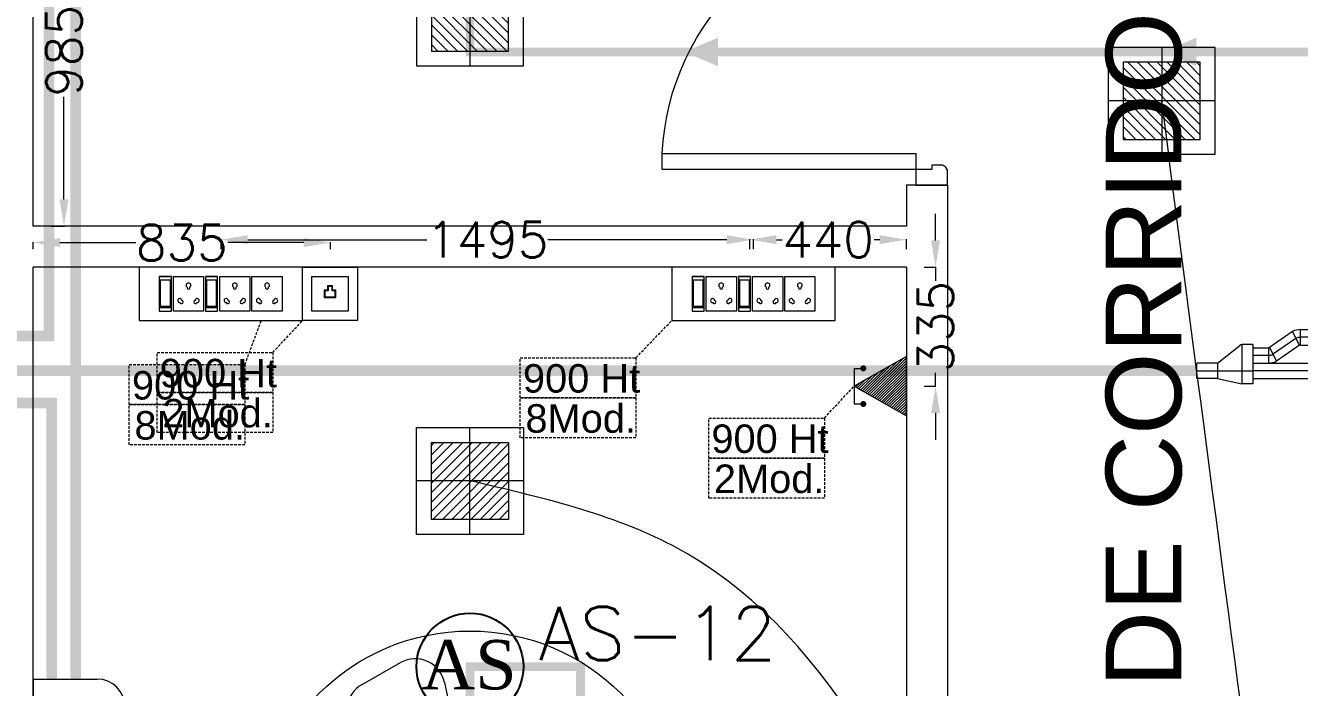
# Model space of a CAD drawing. Extents: x 3505867 to 4040009, y -660366 to -590408.
# Drawn here: x 3528217 to 3531795, y -601061 to -599202 of the extents above; entities that cross this region are included whole.
import ezdxf
from ezdxf.enums import TextEntityAlignment as Align

# ---------------------------------------------------------------- set-up
doc = ezdxf.new("R2010")
doc.units = 0
doc.header["$LTSCALE"] = 6
doc.header["$MEASUREMENT"] = 0
for name, pattern in [('1', [0]), ('CONTINU', [0]), ('DASHED2', [0.375, 0.25, -0.125])]:
    doc.linetypes.add(name, pattern=pattern)
doc.layers.get('0').update_dxf_attribs({"linetype": 'CONTINUOUS', "lineweight": 0})
doc.layers.get('Defpoints').update_dxf_attribs({"linetype": 'CONTINUOUS', "lineweight": 0})
for name, color, linetype, lineweight in [('1Y-JOINT', 1, 'CONTINUOUS', 0), ('24W RAW POWER', 1, 'CONTINUOUS', 0), ('24W UPS POWER LIGHT', 5, 'CONTINUOUS', 0), ('AC CKT-8', 110, 'CONTINUOUS', 0), ('DIM', 7, 'CONTINUOUS', 0), ('DOOR', 44, 'CONTINUOUS', 0), ('ELE- DBS', 1, 'CONTINUOUS', 0), ('ELE-1200MM CEILINGFAN', 6, 'CONTINUOUS', 0), ('ELE-24W EMERGENCY  LED LIGHT', 5, 'CONTINUOUS', 0), ('ELE-24W LED LIGHT', 1, 'CONTINUOUS', 0), ('ELE-2NOS OF 6-16 RAW POWER SOCKET', 1, 'CONTINUOUS', 0), ('ELE-3NOS 6-16A POWER SOCKET', 5, 'CONTINUOUS', 0), ('ELE-8M 6-16A UPS SOCKET', 223, 'CONTINUOUS', 0), ('ELE-CABLE TRAY', 31, 'CONTINUOUS', 0), ('ELE-TEL POINT', 4, 'CONTINUOUS', 0), ('ELE. 2N0S OF 6-16 UPS SOCKETS', 191, 'CONTINUOUS', 0), ('ELE. DB', 1, 'CONTINUOUS', 0), ('ELE.LAN POINT', 3, 'CONTINUOUS', 0), ('FA-ABOVE SMOKE DETECTOR', 6, 'CONTINUOUS', 25), ('FA-FIRE TEXT', 7, 'CONTINUOUS', 0), ('HTL-COPPER PIPE', 6, 'CONTINUOUS', 0), ('HVAC_HI_WALL_1TR', 1, 'CONTINUOUS', 0), ('LV.CC CEMARA', 66, 'CONTINUOUS', 0), ('M HVAC HIGH WALL UNIT', 3, 'CONTINUOUS', 0), ('M-VRF- CKT', 5, 'CONTINUOUS', 0), ('MEP_HVAC_DRAIN_PIPE', 7, 'CONTINUOUS', 0), ('MEP_HVAC_VRF_COPPER_PIPE', 6, 'CONTINUOUS', 0), ('TEXT', 5, 'CONTINUOUS', 0), ('vrf', 6, 'CONTINUOUS', 0), ('WALL', 10, 'CONTINUOUS', 0)]:
    doc.layers.add(name, color=color, linetype=linetype, lineweight=lineweight)
doc.layers.add('CFT_LOOPING', color=7, linetype='1', lineweight=0, true_color=0xd6d600)
doc.layers.add('ELE-LIGHTING WIRING', color=7, linetype='CONTINUOUS', lineweight=0, true_color=0x63d7b6)
doc.layers.add('FA-LOOPING', color=200, linetype='CONTINUOUS')
doc.styles.add('ARIAL', font='arial.ttf')
doc.styles.add('PDF Times New Roman', font='times.ttf')
doc.styles.add('ROMANS', font='romans.shx')
doc.styles.get("Standard").update_dxf_attribs({"font": 'SIMPLEX'})
doc.dimstyles.new('AEPL1', dxfattribs={"dimtxt": 100, "dimasz": 75, "dimexe": 1.25, "dimexo": 50, "dimtad": 0, "dimdec": 0, "dimtxsty": 'ROMANS', "dimcen": 2.5, "dimclrd": 7, "dimclre": 7, "dimadec": 0, "dimazin": 0, "dimtfac": 1, "dimtdec": 0, "dimtmove": 0, "dimatfit": 3, "dimfxl": 1, "dimlwd": 0, "dimlwe": 0, "dimarcsym": 0})

# ---------------------------------------------------------------- blocks, each defined once
blk = doc.blocks.new('Z$W@#1841')
at = {"layer": 'DOOR'}
blk.add_lwpolyline([(482.4958492562516, 633.1520239433992), (482.4958492562516, -167.4081328623782), (532.9958492040975, -167.4081328623782), (532.9958492040975, 633.1520239433992)], close=True, dxfattribs=at)
for points in [[(-254.0643076240316, -217.9081328102244), (-267.56430760168, -217.9081328102244), (-267.56430760168, -167.4081328623784), (-317.2842284537333, -167.4081328623784), (-317.2842284537333, -267.4081327133668), (-267.56430760168, -267.4081327133668), (-267.56430760168, -265.1581327170921, 0.4142135623730951), (-256.3143076203064, -253.9081327357186), (-254.0643076240317, -253.9081327357186)], [(519.4958492264492, -217.9081328102242), (532.9958492040975, -217.9081328102242), (532.9958492040975, -167.4081328623782), (582.7157700561507, -167.4081328623782), (582.7157700561507, -267.4081327133666), (532.9958492040975, -267.4081327133666), (532.9958492040975, -265.1581327170919, -0.4142135623730951), (521.7458492227239, -253.9081327357184), (519.4958492264492, -253.9081327357184)]]:
    blk.add_lwpolyline(points, format="xyb", close=True, dxfattribs=at)
at = {"layer": 'DOOR', "color": 145}
blk.add_arc((518.3991009487806, -152.1393686359187), 786.1117062741538, 92.61772036991374, 181.1129344054778, dxfattribs=at)
blk = doc.blocks.new('CIVIL IVF')
at = {"layer": 'WALL', "color": 8, "linetype": 'ByBlock'}
for p, q in [((-15555.0166588258, 14172.67209221423), (-15555, 17415.17209221376)), ((-13102.84483534331, 14287.67209221423), (-13102.84483534331, 14172.67209221423)), ((-12987.84483534284, 14287.67209221423), (-13102.84483534284, 14287.67209221423)), ((-12987.84483534331, 14287.67209221423), (-12987.84483534331, 11730.17232276779)), ((-13102.84483534331, 14172.67209221423), (-15555.0166588258, 14172.67209221423)), ((-15555.03011209238, 11450.17151167896), (-15555.0172393606, 14057.67209221469)), ((-13102.84483534331, 14057.67209221469), (-15555.0172393606, 14057.67209221469)), ((-13102.84483534331, 14057.67209221469), (-13102.84483534331, 11730.17232276779))]:
    blk.add_line(p, q, dxfattribs=at)
at = {"layer": 'DOOR', "color": 8, "linetype": 'Continuous', "xscale": -0.8888888889923692, "yscale": 0.8888888889923692, "zscale": 0.8888888888759539, "rotation": 89.99999999999977}
blk.add_blockref('Z$W@#1841', (-13225.54095370416, 14805.64166645426), dxfattribs=at)
at = {"layer": 'DIM', "color": 8, "style": 'ARIAL'}
blk.add_text('1200 WIDE CORRIDOR', height=212.5, rotation=90, dxfattribs=at).set_placement((-12266.77096052142, 13380.2199477168), align=Align.BOTTOM_CENTER)
blk = doc.blocks.new('543WYH')
at = {"layer": 'ELE-2NOS OF 6-16 RAW POWER SOCKET', "color": 30, "linetype": 'ByBlock', "lineweight": 0}
for p, q in [((-123.5217769169249, -56.96345380821731), (-123.5217769169249, -90.77214946039021)), ((-26.47829865571111, -56.96345380821731), (-123.5217769169249, -56.96345380821731)), ((-26.47829865571111, -56.96345380821731), (-123.5217769169249, -56.96345380821731)), ((-112.9565595253371, -59.78084511263296), (-112.9565595253371, -87.95475815609097)), ((-37.04351604729891, -59.78084511263296), (-112.9565595253371, -59.78084511263296)), ((-109.5756899602711, -59.78084511263296), (-109.5756899602711, -87.95475815609097)), ((-37.04351604729891, -87.95475815609097), (-37.04351604729891, -59.78084511263296)), ((-26.47829865571111, -56.96345380821731), (-26.47829865571111, -90.77214946039021)), ((-26.47829865571111, -90.77214946039021), (-26.47829865571111, -56.96345380821731)), ((-123.5217769169249, -90.77214946039021), (-26.47829865571111, -90.77214946039021)), ((-123.5217769169249, -96.40693206898868), (-26.47829865571111, -96.40693206898868)), ((-123.5217769169249, -181.4217434299644), (-123.5217769169249, -96.40693206898868)), ((-112.9565595253371, -87.95475815609097), (-37.04351604729891, -87.95475815609097)), ((-26.47829865571111, -96.40693206898868), (-26.47829865571111, -181.4217434299644)), ((-26.47829865571111, -181.4217434299644), (-123.5217769169249, -181.4217434299644)), ((-123.5217769169249, -187.0565260385629), (-123.5217769169249, -220.8652216907358)), ((-26.47829865571111, -187.0565260385629), (-123.5217769169249, -187.0565260385629)), ((-26.47829865571111, -187.0565260385629), (-123.5217769169249, -187.0565260385629)), ((-112.9565595253371, -189.8739173429785), (-112.9565595253371, -218.047830386553)), ((-37.04351604729891, -189.8739173429785), (-112.9565595253371, -189.8739173429785)), ((-109.5756899602711, -189.8739173429785), (-109.5756899602711, -218.047830386553)), ((-37.04351604729891, -218.047830386553), (-37.04351604729891, -189.8739173429785)), ((-26.47829865571111, -187.0565260385629), (-26.47829865571111, -220.8652216907358)), ((-26.47829865571111, -220.8652216907358), (-26.47829865571111, -187.0565260385629)), ((-123.5217769169249, -220.8652216907358), (-26.47829865571111, -220.8652216907358)), ((-123.5217769169249, -311.5148156604264), (-123.5217769169249, -226.5000042994507)), ((-123.5217769169249, -226.5000042994507), (-26.47829865571111, -226.5000042994507)), ((-112.9565595253371, -218.047830386553), (-37.04351604729891, -218.047830386553)), ((-26.47829865571111, -226.5000042994507), (-26.47829865571111, -311.5148156604264)), ((-26.47829865571111, -311.5148156604264), (-123.5217769169249, -311.5148156604264)), ((-123.5217769169249, -402.164409630117), (-123.5217769169249, -317.1495982691413)), ((-123.5217769169249, -317.1495982691413), (-26.47829865571111, -317.1495982691413)), ((-26.47829865571111, -317.1495982691413), (-26.47829865571111, -402.164409630117)), ((-26.47829865571111, -402.164409630117), (-123.5217769169249, -402.164409630117))]:
    blk.add_line(p, q, dxfattribs=at)
blk.add_lwpolyline([(-150.0000377865508, -4.299450665712357e-06), (-150.0000377865508, -459.1278591387672), (-3.778655081987381e-05, -459.1278591387672), (-3.778655081987381e-05, -4.299450665712357e-06)], close=True, dxfattribs=at)
for centre, radius, start, end in [((-97.86541882064193, -119.1818274246762), 4.600757324911249, 112.6838099348948, 345.0951366623098), ((-93.9430803344585, -114.6872336358065), 5.702069884254543, 275.2689128867673, 182.510033704047), ((-57.6623558755964, -138.914337749593), 4.216839631109748, 71.40311952469378, 288.5968804753062), ((-51.0442146747373, -138.914337749593), 6.616767067349747, 217.1583653105455, 142.8416346886511), ((-97.86541882064193, -158.6468480741605), 4.600757324911249, 14.90486333769024, 247.3161900656643), ((-93.9430803344585, -163.141441863263), 5.702069884254543, 177.489966295953, 84.73108711323273), ((-97.86541882064193, -249.2748996550217), 4.600757324911249, 112.6838099348948, 345.0951366609087), ((-93.9430803344585, -244.780305866152), 5.702069884254543, 275.2689128867673, 182.5100337052157), ((-97.86541882064193, -288.7399203048553), 4.600757324911249, 14.90486333909126, 247.3161900651052), ((-57.6623558755964, -269.0074099799385), 4.216839631109748, 71.40311952469378, 288.5968804753062), ((-51.0442146747373, -269.0074099799385), 6.616767067349747, 217.1583653105455, 142.8416346894545), ((-93.9430803344585, -293.234514093725), 5.702069884254543, 177.4899662947843, 84.73108711323273), ((-97.86541882064193, -339.9244936248288), 4.600757324911249, 112.6838099343357, 345.0951366623098), ((-93.9430803344585, -335.4298998358427), 5.702069884254543, 275.2689128867673, 182.5100337052157), ((-57.6623558755964, -359.6570039496291), 4.216839631109748, 71.40311952469378, 288.5968804753062), ((-51.0442146747373, -359.6570039496291), 6.616767067349747, 217.1583653105455, 142.8416346894545), ((-97.86541882064193, -379.3895142744295), 4.600757324911249, 14.90486333769024, 247.3161900656643), ((-93.9430803344585, -383.8841080634156), 5.702069884254543, 177.4899662947843, 84.73108711323273)]:
    blk.add_arc(centre, radius, start, end, dxfattribs=at)
blk = doc.blocks.new('543E')
at = {"layer": 'ELE. 2N0S OF 6-16 UPS SOCKETS', "color": 72, "linetype": 'ByBlock', "lineweight": 0}
for p, q in [((-123.5217769159935, -56.96349896851461), (-123.5217769159935, -90.77219462010544)), ((-26.47829865524545, -56.96349896851461), (-123.5217769159935, -56.96349896851461)), ((-26.47829865524545, -56.96349896851461), (-123.5217769159935, -56.96349896851461)), ((-112.9565595248714, -59.78089027281385), (-112.9565595248714, -87.9548033158062)), ((-37.04351604636759, -59.78089027281385), (-112.9565595248714, -59.78089027281385)), ((-109.5756899598055, -59.78089027281385), (-109.5756899598055, -87.9548033158062)), ((-37.04351604636759, -87.9548033158062), (-37.04351604636759, -59.78089027281385)), ((-26.47829865524545, -56.96349896851461), (-26.47829865524545, -90.77219462010544)), ((-26.47829865524545, -90.77219462010544), (-26.47829865524545, -56.96349896851461)), ((-123.5217769159935, -90.77219462010544), (-26.47829865524545, -90.77219462010544)), ((-123.5217769159935, -96.40697722870391), (-26.47829865524545, -96.40697722870391)), ((-123.5217769159935, -181.4217885899125), (-123.5217769159935, -96.40697722870391)), ((-112.9565595248714, -87.9548033158062), (-37.04351604636759, -87.9548033158062)), ((-26.47829865524545, -96.40697722870391), (-26.47829865524545, -181.4217885899125)), ((-26.47829865524545, -181.4217885899125), (-123.5217769159935, -181.4217885899125)), ((-123.5217769159935, -187.0565711985109), (-123.5217769159935, -220.8652668508003)), ((-26.47829865524545, -187.0565711985109), (-123.5217769159935, -187.0565711985109)), ((-26.47829865524545, -187.0565711985109), (-123.5217769159935, -187.0565711985109)), ((-112.9565595248714, -189.8739625028102), (-112.9565595248714, -218.047875546501)), ((-37.04351604636759, -189.8739625028102), (-112.9565595248714, -189.8739625028102)), ((-109.5756899598055, -189.8739625028102), (-109.5756899598055, -218.047875546501)), ((-37.04351604636759, -218.047875546501), (-37.04351604636759, -189.8739625028102)), ((-26.47829865524545, -187.0565711985109), (-26.47829865524545, -220.8652668508003)), ((-26.47829865524545, -220.8652668508003), (-26.47829865524545, -187.0565711985109)), ((-123.5217769159935, -220.8652668508003), (-26.47829865524545, -220.8652668508003)), ((-123.5217769159935, -311.5148608206073), (-123.5217769159935, -226.5000494593987)), ((-123.5217769159935, -226.5000494593987), (-26.47829865524545, -226.5000494593987)), ((-112.9565595248714, -218.047875546501), (-37.04351604636759, -218.047875546501)), ((-26.47829865524545, -226.5000494593987), (-26.47829865524545, -311.5148608206073)), ((-26.47829865524545, -311.5148608206073), (-123.5217769159935, -311.5148608206073)), ((-123.5217769159935, -402.1644547904143), (-123.5217769159935, -317.1496434292058)), ((-123.5217769159935, -317.1496434292058), (-26.47829865524545, -317.1496434292058)), ((-26.47829865524545, -317.1496434292058), (-26.47829865524545, -402.1644547904143)), ((-26.47829865524545, -402.1644547904143), (-123.5217769159935, -402.1644547904143))]:
    blk.add_line(p, q, dxfattribs=at)
blk.add_lwpolyline([(-150.0000377856195, -4.945939872413874e-05), (-150.0000377856195, -459.1279042988317), (-3.778561949729919e-05, -459.1279042988317), (-3.778561949729919e-05, -4.945939872413874e-05)], close=True, dxfattribs=at)
for centre, radius, start, end in [((-97.86541882017627, -119.1818725845078), 4.60075732491125, 112.683809928426, 345.0951366623096), ((-93.94308033399284, -114.6872787954053), 5.702069884254543, 275.2689128915341, 182.510033707553), ((-57.66235587513074, -138.9143829093082), 4.216839631109748, 71.40311952469379, 288.5968804753062), ((-51.04421467427164, -138.9143829093082), 6.616767067349747, 217.1583653161947, 142.8416346902578), ((-97.86541882017627, -158.6468932341086), 4.60075732491125, 14.90486333769031, 247.316190071574), ((-93.94308033399284, -163.1414870232111), 5.702069884254543, 177.4899662994587, 84.73108710846594), ((-97.86541882017627, -249.2749448152026), 4.60075732491125, 112.683809928426, 345.0951366623096), ((-93.94308033399284, -244.7803510261001), 5.702069884254543, 275.2689128915341, 182.510033707553), ((-97.86541882017627, -288.7399654648034), 4.60075732491125, 14.90486333769031, 247.3161900715739), ((-57.66235587513074, -269.007455140003), 4.216839631109748, 71.40311952469392, 288.5968804753061), ((-51.04421467427164, -269.007455140003), 6.616767067349747, 217.1583653097421, 142.841634690258), ((-93.94308033399284, -293.2345592539059), 5.702069884254543, 177.4899662924471, 84.73108710846597), ((-97.86541882017627, -339.9245387850096), 4.60075732491125, 112.6838099284261, 345.0951366623096), ((-93.94308033399284, -335.4299449959071), 5.702069884254543, 275.268912891534, 182.5100337075529), ((-57.66235587513074, -359.65704910981), 4.216839631109748, 71.40311952469392, 288.5968804753061), ((-51.04421467427164, -359.65704910981), 6.616767067349747, 217.1583653097421, 142.8416346838053), ((-97.86541882017627, -379.3895594346104), 4.60075732491125, 14.90486333769031, 247.3161900715739), ((-93.94308033399284, -383.8841532237129), 5.702069884254543, 177.4899662924471, 84.73108710846597)]:
    blk.add_arc(centre, radius, start, end, dxfattribs=at)
blk = doc.blocks.new('*D457')
at = {"layer": 'Defpoints', "color": 0, "linetype": 'ByBlock', "transparency": 16777216}
for p in [(20262.05013732193, 13899.61920967908), (20262.05013732193, 13822.50000000093), (20702.15516465669, 13822.50000000093)]:
    blk.add_point(p, dxfattribs=at)
at = {"layer": 'ELE-CABLE TRAY', "color": 7, "linetype": 'ByBlock', "lineweight": 0, "transparency": 16777216}
for p, q in [((20262.05013732193, 13872.50000000093), (20262.05013732193, 13900.86920967908)), ((20337.05013732193, 13899.61920967908), (20352.90622241789, 13899.61920967908)), ((20627.15516465669, 13899.61920967908), (20611.29907956074, 13899.61920967908)), ((20702.15516465669, 13872.50000000093), (20702.15516465669, 13900.86920967908))]:
    blk.add_line(p, q, dxfattribs=at)
at = {"layer": 'ELE-CABLE TRAY', "color": 7, "linetype": 'ByBlock', "transparency": 16777216}
for points in [[(20337.05013732193, 13912.11920967908), (20337.05013732193, 13887.11920967908), (20262.05013732193, 13899.61920967908)], [(20627.15516465669, 13887.11920967908), (20627.15516465669, 13912.11920967908), (20702.15516465669, 13899.61920967908)]]:
    blk.add_solid(points, dxfattribs=at)
at = {"layer": 'ELE-CABLE TRAY', "color": 0, "linetype": 'ByBlock', "transparency": 16777216, "insert": (20482.10265098931, 13899.61920967908), "char_height": 100, "attachment_point": 5, "style": 'ROMANS'}
blk.add_mtext('440', dxfattribs=at)
blk = doc.blocks.new('*D458')
at = {"layer": 'Defpoints', "color": 0, "linetype": 'ByBlock', "transparency": 16777216}
for p in [(18777.63978107413, 13899.61920967908), (18777.63978107413, 13822.50000000093), (20272.74884735048, 13822.50003336661)]:
    blk.add_point(p, dxfattribs=at)
at = {"layer": 'ELE-CABLE TRAY', "color": 7, "linetype": 'ByBlock', "lineweight": 0, "transparency": 16777216}
for p, q in [((18777.63978107413, 13872.50000000093), (18777.63978107413, 13900.86920967908)), ((18852.63978107413, 13899.61920967908), (19355.52169516469, 13899.61920967908)), ((20197.74884735048, 13899.61920967908), (19694.86693325992, 13899.61920967908)), ((20272.74884735048, 13872.50003336661), (20272.74884735048, 13900.86920967908))]:
    blk.add_line(p, q, dxfattribs=at)
at = {"layer": 'ELE-CABLE TRAY', "color": 7, "linetype": 'ByBlock', "transparency": 16777216}
for points in [[(18852.63978107413, 13912.11920967908), (18852.63978107413, 13887.11920967908), (18777.63978107413, 13899.61920967908)], [(20197.74884735048, 13887.11920967908), (20197.74884735048, 13912.11920967908), (20272.74884735048, 13899.61920967908)]]:
    blk.add_solid(points, dxfattribs=at)
at = {"layer": 'ELE-CABLE TRAY', "color": 0, "linetype": 'ByBlock', "transparency": 16777216, "insert": (19525.19431421231, 13899.61920967908), "char_height": 100, "attachment_point": 5, "style": 'ROMANS'}
blk.add_mtext('1495', dxfattribs=at)
blk = doc.blocks.new('*D459')
at = {"layer": 'Defpoints', "color": 0, "linetype": 'ByBlock', "transparency": 16777216}
for p in [(18249.98889411613, 14922.58333333349), (18336.25848602038, 14922.58333333349), (18249.9833411742, 13937.50000000047)]:
    blk.add_point(p, dxfattribs=at)
at = {"layer": 'ELE-CABLE TRAY', "color": 7, "linetype": 'ByBlock', "lineweight": 0, "transparency": 16777216}
for p, q in [((18299.98889411613, 14922.58333333349), (18337.50848602038, 14922.58333333349)), ((18336.25848602038, 14847.58333333349), (18336.25848602038, 14559.2380952384)), ((18336.25848602038, 14012.50000000047), (18336.25848602038, 14300.84523809555)), ((18299.9833411742, 13937.50000000047), (18337.50848602038, 13937.50000000047))]:
    blk.add_line(p, q, dxfattribs=at)
at = {"layer": 'ELE-CABLE TRAY', "color": 7, "linetype": 'ByBlock', "transparency": 16777216}
for points in [[(18348.75848602038, 14847.58333333349), (18323.75848602038, 14847.58333333349), (18336.25848602038, 14922.58333333349)], [(18323.75848602038, 14012.50000000047), (18348.75848602038, 14012.50000000047), (18336.25848602038, 13937.50000000047)]]:
    blk.add_solid(points, dxfattribs=at)
at = {"layer": 'ELE-CABLE TRAY', "color": 0, "linetype": 'ByBlock', "transparency": 16777216, "insert": (18336.25848602038, 14430.04166666698), "char_height": 100, "attachment_point": 5, "rotation": 90, "style": 'ROMANS'}
blk.add_mtext('985', dxfattribs=at)
blk = doc.blocks.new('24w led emeregency')
at = {"layer": 'ELE-24W EMERGENCY  LED LIGHT'}
h = blk.add_hatch(dxfattribs=at)
h.set_pattern_fill('ANSI31', scale=166.666666666665, style=0)
h.set_pattern_definition([(45, (0, 0), (-14.73139127471959, 14.7313912747196), [])])
h.paths.add_polyline_path([(-115.397401795839, -115.397401795839), (-115.397401795839, 115.397401795839), (115.397401795839, 115.397401795839), (115.397401795839, -115.397401795839)])
at = {"layer": 'ELE-24W EMERGENCY  LED LIGHT', "color": 5}
for p, q in [((0, 160), (0, -160)), ((-160, 0), (160, 0))]:
    blk.add_line(p, q, dxfattribs=at)
for points in [[(-160, -160), (-160, 160), (160, 160), (160, -160)], [(-115.397401795839, -115.397401795839), (-115.397401795839, 115.397401795839), (115.397401795839, 115.397401795839), (115.397401795839, -115.397401795839)]]:
    blk.add_lwpolyline(points, close=True, dxfattribs=at)
blk = doc.blocks.new('24w led light')
at = {"layer": 'ELE-24W LED LIGHT', "color": 1, "lineweight": 0}
for p, q in [((159.0000000012145, 158.9999999986694), (-159.9999999987274, 159.0000000012225)), ((-159.9999999987274, 159.0000000012225), (-160.0000000012806, -159.9999999987194)), ((-0.5000000012805742, -159.999999999996), (-0.4999999987274407, 158.999999999946)), ((158.9999999987194, -160.0000000012726), (159.0000000012145, 158.9999999986694)), ((114.5367849160933, 114.5367849143026), (-115.5367849143026, 114.5367849161594)), ((-115.5367849143026, 114.5367849161594), (-115.5367849161594, -115.5367849143526)), ((114.5367849144106, -91.7112528255815), (-91.71125282390676, 114.5367849159273)), ((114.5367849147007, -63.51536992577766), (-63.51536992410293, 114.5367849156952)), ((114.5367849149328, -35.31948702603185), (-35.31948702429909, 114.5367849155211)), ((114.5367849151069, -7.123604126228013), (-7.123604124495255, 114.536784915289)), ((114.536784915339, 21.07227877357582), (21.07227877536661, 114.5367849150569)), ((114.5367849155711, 49.26816167332163), (49.26816167511242, 114.5367849148248)), ((114.5367849158032, 77.46404457312546), (77.46404457497428, 114.5367849145927)), ((114.5367849160353, 105.6599274730454), (105.6599274747201, 114.5367849143606)), ((114.5367849142945, -115.5367849162094), (114.5367849160933, 114.5367849143026)), ((110.1664341049445, -115.5367849160353), (-115.5367849143606, 110.1664341068094)), ((81.97055120514068, -115.5367849159193), (-115.5367849145927, 81.97055120700553)), ((53.77466830533685, -115.5367849157452), (-115.5367849147668, 53.77466830725971)), ((25.57878540547499, -115.536784915397), (-115.5367849150569, 25.57878540745588)), ((-160.000000000004, -0.4999999987194258), (158.999999999996, -0.5000000012725593)), ((-2.617097494328851, -115.5367849151649), (-115.536784915231, -2.617097492464012)), ((-30.81298039413269, -115.5367849150489), (-115.5367849154631, -30.81298039220982)), ((-59.00886329393652, -115.5367849148168), (-115.5367849156952, -59.00886329212971)), ((-87.20474619374036, -115.5367849144686), (-115.5367849159273, -87.20474619181749)), ((-115.4006290935442, -115.5367849142945), (-115.5367849161594, -115.4006290915633)), ((-115.5367849161594, -115.5367849143526), (114.5367849142945, -115.5367849162094)), ((-160.0000000012806, -159.9999999987194), (158.9999999987194, -160.0000000012726))]:
    blk.add_line(p, q, dxfattribs=at)
blk = doc.blocks.new('A$C07FB25EA')
at = {"layer": 'ELE-1200MM CEILINGFAN', "color": 3}
for p, q in [((6.532776267500593, 13.36735990063607), (9.466628320107704, 11.64112324596863)), ((0.2555713899018883, 2.637343919337582), (3.168330920685548, 12.07415516399124)), ((9.838218455632159, 7.943537505430868), (2.358767898105725, 1.207109641702118)), ((-11.7984145034352, 4.548378357842012), (-2.224771563924151, 1.439198100535577)), ((-14.84286138923198, -1.026129745423532), (-14.81482261964993, 2.37777899041248)), ((-2.411792527615034, -1.097340643536882), (-12.04069056159642, -3.293222517087997)), ((2.156221137716784, -1.540003275806157), (8.872359640910874, -8.780932646906876)), ((1.960196047803038, -12.49191586327652), (-0.1339963341779367, -2.646307742243152)), ((8.31008512173139, -12.34123015521618), (5.348194299542229, -14.01890223638475))]:
    blk.add_line(p, q, dxfattribs=at)
at = {"layer": 'ELE-1200MM CEILINGFAN', "color": 5, "ltscale": 10}
blk.add_circle((0, 0), 16.44920765180997, dxfattribs=at)
at = {"layer": 'ELE-1200MM CEILINGFAN', "color": 3}
for radius in [2.649698036423876, 1.57768634052507]:
    blk.add_circle((0, 0), radius, dxfattribs=at)
for centre, radius, start, end in [((5.364932230608247, 11.38253260855709), 2.302911, 59.52805232013018, 162.5228544712673), ((8.29878428322263, 9.656295953875087), 2.302911, 311.9493309576654, 59.52805232013018), ((-12.51198974412546, 2.358810032856127), 2.302911000000001, 71.9493309579858, 179.5280523201116), ((-12.54002851371843, -1.045098702990799), 2.302911000000001, 179.5280523201116, 282.5228544713182), ((7.175096283113817, -10.33743390556629), 2.302911000000001, 299.5280523201873, 42.52285447146621), ((4.213205460910103, -12.01510598673485), 2.302911000000001, 191.9493309577734, 299.5280523201873)]:
    blk.add_arc(centre, radius, start, end, dxfattribs=at)
blk = doc.blocks.new('WETRWER')
at = {"layer": 'ELE-LIGHTING WIRING', "color": 254, "linetype": 'ByBlock'}
blk.add_spline([(-2439.056693775114, 7245.322972845519), (-2682.034591234289, 8701.32380403881), (-5177.266042592935, 10403.49719721335), (-5847.819197481498, 12415.15666187403), (-6125.874615904875, 14524.70210376685, -3.56410889761029e-09)], degree=3, dxfattribs=at)
at = {"layer": 'ELE-LIGHTING WIRING', "linetype": 'ByBlock'}
blk.add_spline([(-6602.844835342839, 12051.14636341401), (-7499.512459662277, 13275.60302690638), (-8068.922417673282, 13457.67232320271, 2.764547168072462e-09)], degree=3, dxfattribs=at)
at = {"layer": '24W RAW POWER', "lineweight": 9, "xscale": -0.9404388715045132, "yscale": 0.9404388715045132, "zscale": 0.9404388715045132}
blk.add_blockref('24w led light', (-8068.922417673282, 13457.67232320271, 2.764547168072462e-09), dxfattribs=at)
at = {"layer": '24W UPS POWER LIGHT', "lineweight": 9, "xscale": -0.9375000000222322, "yscale": 0.9375000000222322, "zscale": 0.9375000000222322}
for p in [(-8068.468857060652, 14772.7016417894, -2.319212451648536e-09), (-6125.874615904875, 14524.70210376685, -3.56410889761029e-09)]:
    blk.add_blockref('24w led emeregency', p, dxfattribs=at)
at = {"layer": 'ELE-1200MM CEILINGFAN', "color": 7, "ltscale": 8, "xscale": 36.47592107175105, "yscale": 36.47592107175105, "zscale": 36.47592107175105, "rotation": 180}
blk.add_blockref('A$C07FB25EA', (-8068.452198237646, 12435.70210376696), dxfattribs=at)
blk = doc.blocks.new('tel')
at = {"layer": 'ELE-TEL POINT', "ltscale": 30}
h = blk.add_hatch(dxfattribs=at)
h.set_pattern_fill('ANSI31', color=4, scale=19.02538721664727, angle=1.842772815317326e-14, style=0)
h.set_pattern_definition([(45.00000000000005, (-98.62586017362776, 0.1843474022112787), (-42.71321250200187, 42.71321250200188), [])])
h.paths.add_polyline_path([(-98.62586017362776, 0.1843474022112787), (839.5717295827928, 1653.867201885411), (1777.769319346301, -3.322933307241316)])
at = {"layer": 'ELE-TEL POINT', "color": 4, "ltscale": 30}
for p, q in [((-98.62586017362776, 0.1843474022112787), (839.5717295827928, 1653.867201885411)), ((839.5717295827928, 1653.867201885411), (1777.769319346301, -3.322933307241316)), ((1777.769319346301, -3.322933307241316), (-98.62586017362776, 0.1843474022112787))]:
    blk.add_line(p, q, dxfattribs=at)
at = {"layer": 'ELE-TEL POINT', "color": 4, "ltscale": 12}
for p, q in [((275.5649257548229, 1648.43990473828), (275.0968232608537, 1398.005072778664)), ((1403.554303520788, 1646.331513375854), (1403.086201033906, 1395.896681418231))]:
    blk.add_line(p, q, dxfattribs=at)
at = {"layer": 'ELE-TEL POINT', "color": 4, "linetype": 'Continuous', "ltscale": 12}
blk.add_line((275.5649257548229, 1648.43990473828), (1403.554303520788, 1646.331513375854), dxfattribs=at)
at = {"layer": 'ELE-TEL POINT', "color": 4, "ltscale": 30, "const_width": 95.12693608323836}
for points in [[(227.467425296497, 1362.73256123067, 1), (322.5943613797333, 1362.73256123067, 1)], [(1355.45680306955, 1360.624169870459, 1), (1450.583739152786, 1360.624169870459, 1)]]:
    blk.add_lwpolyline(points, format="xyb", close=True, dxfattribs=at)
blk = doc.blocks.new('Voice')
at = {"layer": 'ELE.LAN POINT', "color": 6}
for points in [[(-0.0001435091835446656, -31.83524279187447), (127.8731920092255, -31.83524279191364), (127.8731920092255, 91.99998739433515), (-0.0001435091835446656, 91.99998739437433)], [(21.85946668858487, -9.975632593831826), (106.0135818114571, -9.975632593831826), (106.0135818114571, 70.14037719625334), (21.85946668858487, 70.14037719629252)], [(77.26763112169853, 21.4423185055611), (69.73059573140364, 21.4423185055611), (69.73059573140364, 11.69924630392988), (58.14245276861877, 11.69924630392988), (58.14245276861877, 21.4423185055611), (50.60541737832387, 21.4423185055611), (50.60541737832387, 38.72242609717381), (77.26763112169853, 38.72242609717381)], [(75.92159601097843, 22.78835361628119), (68.38456062068354, 22.78835361628119), (68.38456062068354, 13.04528141464998), (59.48848787933886, 13.04528141464998), (59.48848787933886, 22.78835361628119), (51.95145248904397, 22.78835361628119), (51.95145248904397, 37.37639098645371), (75.92159601097843, 37.37639098645371)]]:
    blk.add_lwpolyline(points, close=True, dxfattribs=at)
blk = doc.blocks.new('*D305')
at = {"layer": 'Defpoints', "color": 0, "linetype": 'ByBlock', "transparency": 16777216}
for p in [(-8460.350639330938, 14126.59792068862), (-9295.017239360388, 14057.67209221474), (-8460.350639330938, 14057.67209221474)]:
    blk.add_point(p, dxfattribs=at)
at = {"layer": 'ELE-CABLE TRAY', "color": 7, "linetype": 'ByBlock', "lineweight": 0, "transparency": 16777216}
for p, q in [((-9295.017239360388, 14107.67209221474), (-9295.017239360388, 14127.84792068862)), ((-9220.017239360388, 14126.59792068862), (-9006.880367917092, 14126.59792068862)), ((-8535.350639330938, 14126.59792068862), (-8748.487510774234, 14126.59792068862)), ((-8460.350639330938, 14107.67209221474), (-8460.350639330938, 14127.84792068862))]:
    blk.add_line(p, q, dxfattribs=at)
at = {"layer": 'ELE-CABLE TRAY', "color": 7, "linetype": 'ByBlock', "transparency": 16777216}
for points in [[(-9220.017239360388, 14139.09792068862), (-9220.017239360388, 14114.09792068862), (-9295.017239360388, 14126.59792068862)], [(-8535.350639330938, 14114.09792068862), (-8535.350639330938, 14139.09792068862), (-8460.350639330938, 14126.59792068862)]]:
    blk.add_solid(points, dxfattribs=at)
at = {"layer": 'ELE-CABLE TRAY', "color": 0, "linetype": 'ByBlock', "transparency": 16777216, "insert": (-8877.683939345663, 14126.59792068862), "char_height": 100, "attachment_point": 5, "style": 'ROMANS'}
blk.add_mtext('835', dxfattribs=at)
blk = doc.blocks.new('*D306')
at = {"layer": 'Defpoints', "color": 0, "linetype": 'ByBlock', "transparency": 16777216}
for p in [(-6842.844835343089, 14057.67209221474), (-6761.084005695551, 14057.67209221474), (-6842.862074658058, 13723.08577187539)]:
    blk.add_point(p, dxfattribs=at)
at = {"layer": 'ELE-CABLE TRAY', "color": 7, "linetype": 'ByBlock', "lineweight": 0, "transparency": 16777216}
for p, q in [((-6761.084005695551, 14132.67209221474), (-6761.084005695551, 14207.67209221474)), ((-6792.844835343089, 14057.67209221474), (-6759.834005695551, 14057.67209221474)), ((-6761.084005695551, 14057.67209221474), (-6761.084005695551, 14019.57536061649)), ((-6761.084005695551, 13723.08577187539), (-6761.084005695551, 13761.18250347364)), ((-6792.862074658058, 13723.08577187539), (-6759.834005695551, 13723.08577187539)), ((-6761.084005695551, 13648.08577187539), (-6761.084005695551, 13573.08577187539))]:
    blk.add_line(p, q, dxfattribs=at)
at = {"layer": 'ELE-CABLE TRAY', "color": 7, "linetype": 'ByBlock', "transparency": 16777216}
for points in [[(-6773.584005695551, 14132.67209221474), (-6748.584005695551, 14132.67209221474), (-6761.084005695551, 14057.67209221474)], [(-6748.584005695551, 13648.08577187539), (-6773.584005695551, 13648.08577187539), (-6761.084005695551, 13723.08577187539)]]:
    blk.add_solid(points, dxfattribs=at)
at = {"layer": 'ELE-CABLE TRAY', "color": 0, "linetype": 'ByBlock', "transparency": 16777216, "insert": (-6761.084005695551, 13890.37893204507), "char_height": 100, "attachment_point": 5, "rotation": 90, "style": 'ROMANS'}
blk.add_mtext('335', dxfattribs=at)
blk = doc.blocks.new('above smoke detector')
at = {"layer": 'FA-ABOVE SMOKE DETECTOR', "color": 7}
blk.add_circle((0, 0), 300, dxfattribs=at)
at = {"layer": 'FA-ABOVE SMOKE DETECTOR', "color": 53, "style": 'PDF Times New Roman'}
blk.add_text('AS', height=277.3765532474504, dxfattribs=at).set_placement((-273.6280592252228, -127.6668285339369))
blk = doc.blocks.new('DSFREWR')
at = {"layer": 'FA-LOOPING', "linetype": 'ByBlock', "const_width": 25}
for points in [[(-1499.520808413625, 16131.75403616205), (-4319.447740190197, 16131.75403616205), (-4319.447740190197, 14661.95187277731), (-8068.468857062981, 14661.95187277731), (-8068.468857062981, 16293.20164178952), (-10700.79089376749, 16293.20164178952), (-10700.79089376749, 15293.20187277847), (-13398.28480976075, 15293.20187277847), (-13398.28480976122, 16264.70187277813), (-15987.0297805653, 16264.70187277824)], [(-17185.0000000014, 11719.06319053692), (-8068.452198237181, 11719.06319053692), (-8068.452198237181, 12935.70210376696), (-7757.841663424857, 12935.70210376696), (-7757.841663424857, 11799.61871789291), (-3846.751025552396, 11799.61871789291), (-3846.751025552396, 9180.165941535728), (-12707.4500000095, 9180.172092213877), (-12707.4500000095, 9647.272094752174), (-18974.95996862231, 9647.272094752174)]]:
    blk.add_lwpolyline(points, dxfattribs=at)
at = {"layer": 'FA-LOOPING', "color": 200, "linetype": 'CONTINU'}
for points in [[(-7371.691758134868, 14661.95187277731, 80.354190735305, 0, 0), (-7466.533161874861, 14661.95187277731, 0, 0, 0)], [(-6028.421690397896, 14661.95187277731, 80.354190735305, 0, 0), (-6123.263094137888, 14661.95187277731, 0, 0, 0)]]:
    blk.add_lwpolyline(points, format="xyseb", dxfattribs=at)
at = {"layer": 'FA-ABOVE SMOKE DETECTOR', "xscale": 0.4999999999993358, "yscale": 0.4999999999993358, "zscale": 0.4999999999993358}
blk.add_blockref('above smoke detector', (-8068.452198237646, 12935.70210376696), dxfattribs=at)
at = {"layer": 'FA-FIRE TEXT', "color": 200, "linetype": 'CONTINU', "insert": (-7876.062961007934, 13103.8675561077), "char_height": 150, "width": 349.8378647597838, "attachment_point": 1, "style": 'ROMANS'}
blk.add_mtext('{\\C256;AS-12}', dxfattribs=at)
blk = doc.blocks.new('HI WALL SPLIT AC UNIT 1TR')
at = {"layer": 'M HVAC HIGH WALL UNIT', "color": 1, "lineweight": 5}
for p, q in [((1294404.320245413, -128751.9508093165), (1294404.320245413, -129680.9508093165)), ((1294404.320245413, -128751.9508093165), (1294583.570245413, -128751.9508093165)), ((1294662.320245413, -128830.7008093166), (1294662.320245413, -129602.2008093166)), ((1294404.320245413, -129680.9508093165), (1294583.570245413, -129680.9508093165))]:
    blk.add_line(p, q, dxfattribs=at)
at = {"layer": 'M HVAC HIGH WALL UNIT', "color": 8, "lineweight": 5}
for p, q in [((1294616.138504561, -128830.7008093166), (1294616.138504561, -129602.2008093166)), ((1294625.374786518, -128830.7008093166), (1294625.374786518, -129602.2008093166)), ((1294636.920263114, -128830.7008093166), (1294636.920263114, -129602.2008093166)), ((1294646.156627838, -128830.7008093166), (1294646.156627838, -129602.2008093166)), ((1294655.392992562, -128830.7008093166), (1294655.392992562, -129602.2008093166))]:
    blk.add_line(p, q, dxfattribs=at)
at = {"layer": 'M HVAC HIGH WALL UNIT', "color": 7, "lineweight": 5}
for p, q in [((1294742.711258557, -129039.8295077601), (1294673.555560595, -129117.425743708)), ((1294742.711258557, -129349.7037106835), (1294673.555560595, -129272.1074747357))]:
    blk.add_line(p, q, dxfattribs=at)
at = {"layer": 'M HVAC HIGH WALL UNIT', "color": 1, "lineweight": 5}
for centre, radius, start, end in [((1294583.570245413, -128830.7008093166), 78.75, 0, 90), ((1294583.570245413, -129602.2008093166), 78.7500000000291, 270, 0)]:
    blk.add_arc(centre, radius, start, end, dxfattribs=at)
at = {"layer": 'M HVAC HIGH WALL UNIT', "color": 7, "lineweight": 5}
for points in [[(1294760.918404835, -129058.7388262148), (1294724.50411228, -129020.9201893049), (1294856.167169286, -128930.5866300943)], [(1294760.918404835, -129330.7943922286), (1294724.50411228, -129368.6130291382), (1294856.167169286, -129458.9465883487)]]:
    blk.add_solid(points, dxfattribs=at)
blk = doc.blocks.new('Y-JOINT')
at = {"layer": '1Y-JOINT', "extrusion": (7.0061e-12, -6.61627518758e-05, 0.9999999978112452)}
for p, q in [((416463.059800534, -2628.477815438266, 0.0212501967036461), (416499.0623852817, -2628.477811628516, 0.0212501967034657)), ((416463.0598141798, -2757.431454850681, 0.0122218888698508), (416463.059800534, -2628.477815438266, 0.0212501967036461)), ((416499.0623989278, -2757.431451040931, 0.0122218888696703), (416499.0623852817, -2628.477811628516, 0.0212501967034657)), ((416579.1185597735, -2646.098353163921, 0.0200843726238366), (416499.0623852817, -2628.477811628516, 0.0212501967034657)), ((416463.0598023985, -2646.098365446611, 0.0200843726229758), (416247.0802495824, -2646.098388301296, 0.0200843726239684)), ((416247.0802495824, -2646.098388301296, 0.0200843726239684), (416247.0802549376, -2696.705863564449, 0.016736042787696)), ((416247.0802522601, -2671.402125934343, 0.0184102077058322), (416463.0598050762, -2671.402103079658, 0.0184102077048396)), ((416463.0598077538, -2696.705840709765, 0.0167360427867033), (416247.0802549376, -2696.705863564449, 0.016736042787696)), ((416310.2984731082, -2755.198419004475, 0.0128660139043045), (416385.7888925825, -2702.753597620293, 0.0163359070873506)), ((416408.0270002052, -2748.213284405415, 0.0133281689478352), (416385.7888925825, -2702.753597620293, 0.0163359070873506)), ((416463.0598077538, -2696.705840709765, 0.0167360427867033), (416411.9147749667, -2696.705846121855, 0.0167360427868838)), ((416411.9147803221, -2747.313321383554, 0.0133877129507918), (416411.9147749667, -2696.705846121855, 0.0167360427868838)), ((416579.1185651289, -2696.70582842856, 0.0167360427875641), (416505.9748338273, -2754.106289843767, 0.0124418906368903)), ((416306.4106929917, -2756.098382024851, 0.0128064699012575), (416247.0802612224, -2756.098388301645, 0.0128064699016185)), ((416247.0802628622, -2771.594680903916, 0.0117811925369643), (416247.0802612224, -2756.098388301645, 0.0128064699016185)), ((416247.0802612224, -2756.098388303129, 0.0128064699015282), (416247.0802665777, -2806.705863564799, 0.0094581400654363)), ((416306.4106929917, -2756.098382024851, 0.0128064699012575), (416306.4106983468, -2806.705857286522, 0.0094581400651655)), ((416310.2984731082, -2755.198419004475, 0.0128660139043045), (416332.5365807311, -2800.658105788112, 0.009858275764789)), ((416321.4175269195, -2777.928262395552, 0.0113621448345467), (416398.7476725042, -2724.583478209185, 0.0148915820204593)), ((416332.5365807311, -2800.658105788112, 0.009858275764789), (416408.0270002052, -2748.213284405415, 0.0133281689478352)), ((416411.9147776442, -2722.009583753447, 0.0150618778688378), (416463.0598104315, -2722.009578341327, 0.0150618778686574)), ((416463.0598131091, -2747.313315971433, 0.0133877129506114), (416411.9147803221, -2747.313321383554, 0.0133877129507918)), ((416463.0598141798, -2757.431454850681, 0.0122218888698508), (416499.0623989278, -2757.431451040931, 0.0122218888696703)), ((416247.0802639, -2781.402125934721, 0.0111323049834823), (416306.4106956693, -2781.402119656443, 0.0111323049832115)), ((416306.4106983468, -2806.705857286522, 0.0094581400651655), (416247.0802665777, -2806.705863564799, 0.0094581400654363))]:
    blk.add_line(p, q, dxfattribs=at)
at = {"layer": '1Y-JOINT', "extrusion": (6.9964e-12, -6.61627518758e-05, 0.9999999978112452)}
for p, q in [((416647.0802525457, -2671.402083605353, 0.0184102077060127), (416463.0598050762, -2671.402103079658, 0.0184102077048396)), ((416579.1185597735, -2646.098353163921, 0.0200843726238366), (416647.0802498681, -2646.098345972307, 0.0200843726241489)), ((416647.0802498681, -2646.098345972307, 0.0200843726241489), (416647.0802552234, -2696.705821235461, 0.0167360427878765)), ((416579.1185651289, -2696.70582842856, 0.0167360427875641), (416647.0802552234, -2696.705821235461, 0.0167360427878765))]:
    blk.add_line(p, q, dxfattribs=at)
at = {"layer": '1Y-JOINT'}
blk.add_line((416579.1185651289, -2696.70582842856, 0.0167360427875641), (416579.1185597735, -2646.098353163921, 0.0200843726238366), dxfattribs=at)
at = {"layer": '1Y-JOINT', "extrusion": (7.0061e-12, -6.61627518758e-05, 0.9999999978112452)}
for centre, radius, start, end in [((416411.9147812583, -2756.160775215934, 0.1951604399708007), 59.45493601491307, 90.00000606312693, 116.0670959920746), ((416306.4106920555, -2747.250914417914, 0.1951604399708918), 8.847460716504818, 270.0000060631269, 296.0670959920747), ((416411.9147812583, -2756.160775215934, 0.1951604399708007), 34.15119836570895, 90.00000606312693, 116.0670959920746), ((416411.9147812583, -2756.160775215934, 0.1951604399708007), 8.847460716504818, 90.00000606312693, 116.0670959920746), ((416499.0623979913, -2748.583983468299, 0.1946640598047753), 8.847460716504818, 270.0000060631269, 321.3788725027825), ((416306.4106920555, -2747.250914417914, 0.1951604399708918), 34.15119836570895, 270.0000060631269, 296.0670959920747), ((416306.4106920555, -2747.250914417914, 0.1951604399708918), 59.45493601491307, 270.0000060631269, 296.0670959920747)]:
    blk.add_arc(centre, radius, start, end, dxfattribs=at)
blk = doc.blocks.new('A$C4D743431')
at = {"layer": 'AC CKT-8', "xscale": 0.933787291884793, "yscale": 0.933787291884793, "zscale": 0.933787291884793, "rotation": 359.9999939263457}
blk.add_blockref('Y-JOINT', (-389059.7484762961, 2494.562559566745, -0.01719121799683417), dxfattribs=at)
blk = doc.blocks.new('G$C4406566D')
at = {"layer": 'M-VRF- CKT', "xscale": 0.8031807735897878, "yscale": 0.8031807735897878, "zscale": 0.8031807735897878, "rotation": 180}
for p in [(-224.2044628872536, -88.81145790810115, 0.005876010468789758), (-224.20446288737, -88.81145790810115, 0.005876010468789758)]:
    blk.add_blockref('A$C4D743431', p, dxfattribs=at)
blk = doc.blocks.new('G$C186CAD5F')
at = {"layer": 'vrf', "color": 3, "xscale": 8.96419313933734, "yscale": 8.96419313933734, "zscale": 8.96419313933734, "rotation": 270.0000005682937}
blk.add_blockref('G$C4406566D', (796.1230816186871, -2009.812100126641, -0.05267369273099937), dxfattribs=at)
blk = doc.blocks.new('SFDS')
at = {"layer": 'CFT_LOOPING', "color": 7, "linetype": 'DASHED2', "ltscale": 5}
for p, q in [((18844.58548433879, 13548.80452803837), (18890.33572552038, 13672.50000000093)), ((19942.59981624316, 13568.14740750624), (20043.20215923619, 13672.50003336661))]:
    blk.add_line(p, q, dxfattribs=at)
for points in [[(19617.7797972085, 13568.14740750624), (19942.59981624316, 13568.14740750624), (19942.59981624316, 13455.64740750624), (19617.7797972085, 13455.64740750624)], [(18519.76546530412, 13548.80452803837), (18844.58548433879, 13548.80452803837), (18844.58548433879, 13436.30452803837), (18519.76546530412, 13436.30452803837)], [(19617.7797972085, 13455.64740750624), (19942.59981624316, 13455.64740750624), (19942.59981624316, 13343.14740750624), (19617.7797972085, 13343.14740750624)], [(18519.76546530412, 13436.30452803837), (18844.58548433879, 13436.30452803837), (18844.58548433879, 13323.80452803837), (18519.76546530412, 13323.80452803837)]]:
    blk.add_lwpolyline(points, close=True, dxfattribs=at)
at = {"layer": 'ELE-3NOS 6-16A POWER SOCKET', "color": 254, "linetype": 'ByBlock', "rotation": 90}
blk.add_blockref('543WYH', (18547.0758493552, 13822.50003778748), dxfattribs=at)
at = {"layer": 'ELE-8M 6-16A UPS SOCKET', "color": 254, "linetype": 'ByBlock', "rotation": 90}
blk.add_blockref('543E', (20043.18487047125, 13822.50007115223), dxfattribs=at)
at = {"layer": 'TEXT', "color": 7, "char_height": 80, "attachment_point": 1}
for s, insert, width in [('\\A1;{\\fArial|b0|i0|c0|p34;900 Ht\\P}', (18527.20730536418, 13530.72632386384), 8957.987203209177), ('\\A1;{\\fArial|b0|i0|c0|p34;900 Ht\\P}', (19625.22163726855, 13550.06920333172), 8957.987203209177), ('\\A1;{\\fArial|b0|i0|c0|p34;8Mod.\\P}', (18534.22609753102, 13418.22632385918), 352.574825963015), ('\\A1;{\\fArial|b0|i0|c0|p34;8Mod.\\P}', (19632.24042943539, 13437.56920332706), 352.574825963015)]:
    blk.add_mtext(s, dxfattribs=dict(at, insert=insert, width=width))
at = {"layer": 'ELE-CABLE TRAY', "color": 0, "linetype": 'ByBlock'}
dim = blk.add_linear_dim(base=(18336.25848602038, 14922.58333333349), p1=(18249.9833411742, 13937.50000000047), p2=(18249.98889411613, 14922.58333333349), angle=90, dimstyle='AEPL1', dxfattribs=at)
dim.commit()
dim.dimension.update_dxf_attribs({"geometry": '*D459', "text_midpoint": (18336.25848602038, 14430.04166666698)})
for base, p1, p2, picture, middle in [((18777.63978107413, 13899.61920967908), (20272.74884735048, 13822.50003336661), (18777.63978107413, 13822.50000000093), '*D458', (19525.19431421231, 13899.61920967908)), ((20262.05013732193, 13899.61920967908), (20702.15516465669, 13822.50000000093), (20262.05013732193, 13822.50000000093), '*D457', (20482.10265098931, 13899.61920967908))]:
    dim = blk.add_linear_dim(base=base, p1=p1, p2=p2, dimstyle='AEPL1', dxfattribs=at)
    dim.commit()
    dim.dimension.update_dxf_attribs({"geometry": picture, "text_midpoint": middle})
blk = doc.blocks.new('WETREW')
at = {"layer": 'CFT_LOOPING', "color": 7, "linetype": 'DASHED2', "ltscale": 5}
for p, q in [((-8622.220919155981, 13818.19671338995), (-8538.796291505452, 13907.67209221446)), ((-7073.201573186088, 13633.88500036555), (-6989.776945535559, 13723.36037919007))]:
    blk.add_line(p, q, dxfattribs=at)
at = {"layer": 'CFT_LOOPING', "color": 7, "linetype": 'DASHED2', "ltscale": 5, "elevation": 1.491207524565167e-10}
for points in [[(-8947.04093819065, 13818.19671338995), (-8622.220919155981, 13818.19671338995), (-8622.220919155981, 13705.69671338995), (-8947.04093819065, 13705.69671338995)], [(-8947.04093819065, 13705.69671338995), (-8622.220919155981, 13705.69671338995), (-8622.220919155981, 13593.19671338995), (-8947.04093819065, 13593.19671338995)]]:
    blk.add_lwpolyline(points, close=True, dxfattribs=at)
at = {"layer": 'CFT_LOOPING', "color": 7, "linetype": 'DASHED2', "ltscale": 5}
for points in [[(-7398.021592220757, 13633.88500036555), (-7073.201573186088, 13633.88500036555), (-7073.201573186088, 13521.38500036555), (-7398.021592220757, 13521.38500036555)], [(-7398.021592220757, 13521.38500036555), (-7073.201573186088, 13521.38500036555), (-7073.201573186088, 13408.88500036555), (-7398.021592220757, 13408.88500036555)]]:
    blk.add_lwpolyline(points, close=True, dxfattribs=at)
at = {"layer": 'ELE-TEL POINT', "color": 0, "ltscale": 30, "xscale": -0.08874706337416964, "yscale": 0.0887470633741702, "zscale": 0.0887470633741702, "rotation": 89.89290517887963}
blk.add_blockref('tel', (-6842.862074618228, 13797.59542752698), dxfattribs=at)
at = {"layer": 'ELE.LAN POINT', "color": 7, "xscale": -1.211286963933217, "yscale": 1.211286963933217, "zscale": 1.211286963933217, "rotation": 179.9999999999999}
blk.add_blockref('Voice', (-8538.79611767456, 14019.11047762726), dxfattribs=at)
at = {"layer": 'TEXT', "color": 7, "char_height": 80, "attachment_point": 1}
for s, insert, width in [('\\A1;{\\fArial|b0|i0|c0|p34;900 Ht\\P}', (-8939.599098130595, 13800.11850921542), 8957.987203209177), ('\\A1;{\\fArial|b0|i0|c0|p34;2Mod.\\P}', (-8932.580305963755, 13687.61850921076), 352.574825963015), ('\\A1;{\\fArial|b0|i0|c0|p34;900 Ht\\P}', (-7390.579752160702, 13615.80679619103), 8957.987203209177), ('\\A1;{\\fArial|b0|i0|c0|p34;2Mod.\\P}', (-7383.560959993862, 13503.30679618637), 352.574825963015)]:
    blk.add_mtext(s, dxfattribs=dict(at, insert=insert, width=width))
at = {"layer": 'ELE-CABLE TRAY', "color": 0, "linetype": 'ByBlock'}
dim = blk.add_linear_dim(base=(-6761.084005695551, 14057.67209221474), p1=(-6842.862074658058, 13723.08577187539), p2=(-6842.844835343089, 14057.67209221474), angle=90, dimstyle='AEPL1', dxfattribs=at)
dim.commit()
dim.dimension.update_dxf_attribs({"geometry": '*D306', "text_midpoint": (-6761.084005695551, 13890.37893204507)})
dim = blk.add_linear_dim(base=(-8460.350639330938, 14126.59792068862), p1=(-9295.017239360388, 14057.67209221474), p2=(-8460.350639330938, 14057.67209221474), dimstyle='AEPL1', dxfattribs=at)
dim.commit()
dim.dimension.update_dxf_attribs({"geometry": '*D305', "text_midpoint": (-8877.683939345663, 14126.59792068862)})

msp = doc.modelspace()

# ---------------------------------------------------------------- linework, layer by layer
at = {"layer": 'MEP_HVAC_DRAIN_PIPE', "linetype": 'ByBlock', "const_width": 30}
msp.add_lwpolyline([(3528357.84272548, -601037.509884018), (3528357.84272548, -598773.8607524568), (3530605.533489529, -598773.8607524568), (3530605.533489529, -597982.0076910899), (3530871.944083438, -597982.0076910899)], dxfattribs=at)
at = {"layer": 'MEP_HVAC_VRF_COPPER_PIPE', "color": 6, "linetype": 'ByBlock', "const_width": 30}
for points, elevation in [([(3528027.408129022, -600073.8866708789), (3528283.467802789, -600073.8866708789), (3528283.631743612, -598609.0100352655)], -0.0138758384467001), ([(3528027.408128068, -600171.8434238535), (3531506.741786334, -600171.8434238535)], -0.006222254271002873), ([(3527230.102869086, -600261.9760069724), (3528291.104958185, -600261.9760069723), (3528291.018164758, -601037.5098863738)], -0.0138758384467001)]:
    msp.add_lwpolyline(points, dxfattribs=dict(at, elevation=elevation))

# ---------------------------------------------------------------- block references
at = {"linetype": 'ByBlock'}
msp.add_blockref('CIVIL IVF', (3543793.958465429, -613938.4187888083), dxfattribs=at)
at = {"layer": 'ELE- DBS', "color": 0, "linetype": 'ByBlock'}
msp.add_blockref('SFDS', (3509988.958465429, -613703.2466965945), dxfattribs=at)
at = {"layer": 'ELE. DB', "color": 0, "linetype": 'ByBlock'}
msp.add_blockref('WETRWER', (3537533.958465429, -613938.4187888083), dxfattribs=at)
at = {"layer": 'FA-LOOPING', "color": 0, "linetype": 'ByBlock'}
msp.add_blockref('DSFREWR', (3537533.958465429, -613938.4187888083), dxfattribs=at)
at = {"layer": 'HTL-COPPER PIPE', "xscale": 0.1271654228864588, "yscale": 0.1271654228864588, "zscale": 0.1271654228864588, "rotation": 89.99999888478091}
msp.add_blockref('G$C186CAD5F', (3531506.741786334, -600171.8434238535, -0.006222254271002872), dxfattribs=at)
at = {"layer": 'HVAC_HI_WALL_1TR', "rotation": 359.9935877759083}
msp.add_blockref('HI WALL SPLIT AC UNIT 1TR', (2233849.098890914, -472140.6840689539), dxfattribs=at)
at = {"layer": 'LV.CC CEMARA', "color": 0, "linetype": 'ByBlock'}
msp.add_blockref('WETREW', (3537533.958465429, -613938.4187888083), dxfattribs=at)

doc.saveas('drawing.dxf')
